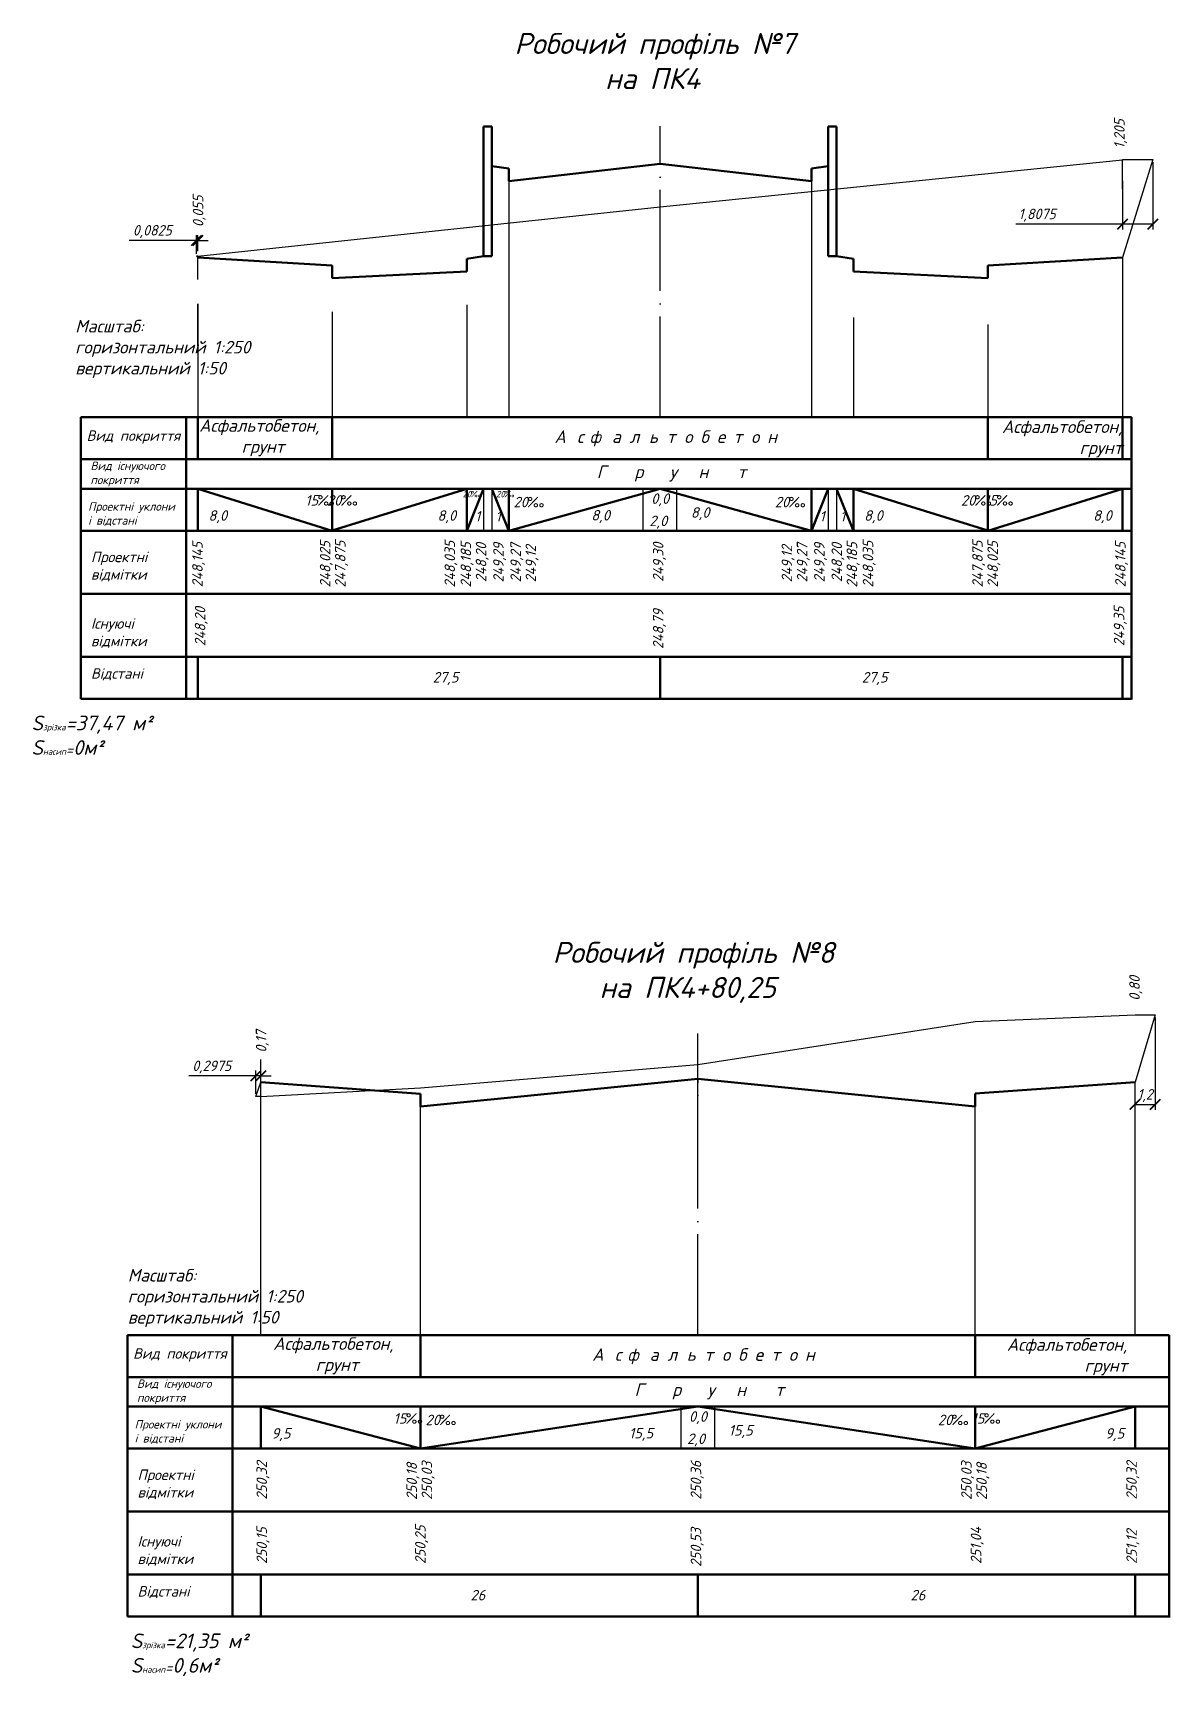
# Model space of a CAD drawing. Header units: millimetres. Extents: x -2825 to 30098, y -1816 to 5947.
# Drawn here: x -2206.7 to -1936.4, y -1816.4 to -1425.3 of the extents above; entities that cross this region are included whole.
import ezdxf

# ---------------------------------------------------------------- set-up
doc = ezdxf.new("R2010")
doc.units = ezdxf.units.MM
doc.linetypes.add('ACAD_ISO04W100', pattern=[30, 24, -3, 0, -3])
doc.layers.add('ІСНУЮЧА', color=80, linetype='Continuous')
doc.styles.add('GOST-2.304_Type-B_italic', font='GOST Common Italic.ttf')
doc.styles.add('Креслярський', font='isocpeui.ttf')
doc.styles.add('профили', font='isocpeui.ttf')
doc.dimstyles.new('Копия(2) ISO-25', dxfattribs={"dimscale": 0, "dimtxt": 2.5, "dimasz": 2.5, "dimexe": 1.25, "dimexo": 0.625, "dimtad": 1, "dimdec": 4, "dimlfac": 0.25, "dimtxsty": 'GOST-2.304_Type-B_italic', "dimblk": 'ARCHTICK', "dimcen": 2.5, "dimadec": 0, "dimazin": 0, "dimtfac": 1, "dimtdec": 4, "dimtmove": 0, "dimatfit": 3, "dimldrblk": 'DOT', "dimfxl": 1, "dimarcsym": 0})

# ---------------------------------------------------------------- blocks, each defined once
blk = doc.blocks.new('_ArchTick')
at = {"color": 0, "linetype": 'ByBlock', "const_width": 0.15}
blk.add_lwpolyline([(-0.5, -0.5), (0.5, 0.5)], dxfattribs=at)
blk = doc.blocks.new('*D754')
at = {"color": 0, "lineweight": -2, "transparency": 16777216}
for p, q in [((-1939.71, -1659.63), (-1939.71, -1681.57)), ((-1944.51, -1675.64), (-1944.51, -1681.57)), ((-1944.51, -1680.32), (-1939.71, -1680.32))]:
    blk.add_line(p, q, dxfattribs=at)
at = {"layer": 'Defpoints', "color": 0, "transparency": 16777216}
for p in [(-1939.71, -1659.01), (-1944.51, -1675.01), (-1939.71, -1680.32)]:
    blk.add_point(p, dxfattribs=at)
at = {"color": 0, "lineweight": -2, "transparency": 16777216, "xscale": 2.5, "yscale": 2.5, "zscale": 2.5, "rotation": 180}
blk.add_blockref('_ArchTick', (-1944.51, -1680.32), dxfattribs=at)
at = {"color": 0, "lineweight": -2, "transparency": 16777216, "xscale": 2.5, "yscale": 2.5, "zscale": 2.5}
blk.add_blockref('_ArchTick', (-1939.71, -1680.32), dxfattribs=at)
at = {"color": 0, "transparency": 16777216, "insert": (-1942.11, -1678.2), "char_height": 2.5, "attachment_point": 5, "style": 'GOST-2.304_Type-B_italic'}
blk.add_mtext('1,2', dxfattribs=at)
blk = doc.blocks.new('_Dot')
at = {"color": 0, "linetype": 'ByBlock', "lineweight": -2}
blk.add_line((-0.5, 0), (-1, 0), dxfattribs=at)
at = {"color": 0, "linetype": 'ByBlock', "const_width": 0.5}
blk.add_lwpolyline([(-0.25, 0, 1), (0.25, 0, 1)], format="xyb", close=True, dxfattribs=at)
blk = doc.blocks.new('*D755')
at = {"color": 0, "lineweight": -2, "transparency": 16777216}
for p, q in [((-2153.7, -1673.53), (-2169.66, -1673.53)), ((-2153.7, -1677.78), (-2153.7, -1672.28)), ((-2152.51, -1673.53), (-2153.7, -1673.53)), ((-2152.51, -1674.39), (-2152.51, -1672.28)), ((-2152.51, -1673.53), (-2150.01, -1673.53))]:
    blk.add_line(p, q, dxfattribs=at)
at = {"layer": 'Defpoints', "color": 0, "transparency": 16777216}
for p in [(-2153.7, -1673.53), (-2152.51, -1675.01), (-2153.7, -1678.41)]:
    blk.add_point(p, dxfattribs=at)
at = {"color": 0, "lineweight": -2, "transparency": 16777216, "xscale": 2.5, "yscale": 2.5, "zscale": 2.5}
blk.add_blockref('_ArchTick', (-2153.7, -1673.53), dxfattribs=at)
at = {"color": 0, "lineweight": -2, "transparency": 16777216, "xscale": 2.5, "yscale": 2.5, "zscale": 2.5, "rotation": 180}
blk.add_blockref('_ArchTick', (-2152.51, -1673.53), dxfattribs=at)
at = {"color": 0, "transparency": 16777216, "insert": (-2164.18, -1671.41), "char_height": 2.5, "attachment_point": 5, "style": 'GOST-2.304_Type-B_italic'}
blk.add_mtext('0,2975', dxfattribs=at)
blk = doc.blocks.new('*D761')
at = {"color": 0, "lineweight": -2, "transparency": 16777216}
for p, q in [((-1940.27, -1456.08), (-1940.27, -1472.07)), ((-1947.5, -1460.53), (-1947.5, -1472.07)), ((-1947.5, -1470.82), (-1972.89, -1470.82)), ((-1940.27, -1470.82), (-1947.5, -1470.82))]:
    blk.add_line(p, q, dxfattribs=at)
at = {"layer": 'Defpoints', "color": 0, "transparency": 16777216}
for p in [(-1940.27, -1455.45), (-1947.5, -1459.91), (-1940.27, -1470.82)]:
    blk.add_point(p, dxfattribs=at)
at = {"color": 0, "lineweight": -2, "transparency": 16777216, "xscale": 2.5, "yscale": 2.5, "zscale": 2.5, "rotation": 180}
blk.add_blockref('_ArchTick', (-1947.5, -1470.82), dxfattribs=at)
at = {"color": 0, "lineweight": -2, "transparency": 16777216, "xscale": 2.5, "yscale": 2.5, "zscale": 2.5}
blk.add_blockref('_ArchTick', (-1940.27, -1470.82), dxfattribs=at)
at = {"color": 0, "transparency": 16777216, "insert": (-1967.8, -1468.69), "char_height": 2.5, "attachment_point": 5, "style": 'GOST-2.304_Type-B_italic'}
blk.add_mtext('1,8075', dxfattribs=at)
blk = doc.blocks.new('*D762')
at = {"color": 0, "lineweight": -2, "transparency": 16777216}
for p, q in [((-2167.83, -1477.86), (-2167.83, -1473.46)), ((-2167.5, -1477.26), (-2167.5, -1473.46)), ((-2167.83, -1474.71), (-2183.79, -1474.71)), ((-2167.5, -1474.71), (-2167.83, -1474.71)), ((-2167.5, -1474.71), (-2165, -1474.71))]:
    blk.add_line(p, q, dxfattribs=at)
at = {"layer": 'Defpoints', "color": 0, "transparency": 16777216}
for p in [(-2167.83, -1474.71), (-2167.5, -1477.88), (-2167.83, -1478.48)]:
    blk.add_point(p, dxfattribs=at)
at = {"color": 0, "lineweight": -2, "transparency": 16777216, "xscale": 2.5, "yscale": 2.5, "zscale": 2.5}
blk.add_blockref('_ArchTick', (-2167.83, -1474.71), dxfattribs=at)
at = {"color": 0, "lineweight": -2, "transparency": 16777216, "xscale": 2.5, "yscale": 2.5, "zscale": 2.5, "rotation": 180}
blk.add_blockref('_ArchTick', (-2167.5, -1474.71), dxfattribs=at)
at = {"color": 0, "transparency": 16777216, "insert": (-2178.31, -1472.58), "char_height": 2.5, "attachment_point": 5, "style": 'GOST-2.304_Type-B_italic'}
blk.add_mtext('0,0825', dxfattribs=at)

msp = doc.modelspace()

# ---------------------------------------------------------------- linework, layer by layer
at = {"lineweight": 50}
for p, q in [((-2097.49593, -1447.57874), (-2099.49593, -1447.57874)), ((-2099.49593, -1447.57874), (-2099.49593, -1478.48061)), ((-2097.49593, -1478.48061), (-2097.49593, -1447.57874)), ((-2017.49593, -1478.48061), (-2017.49593, -1447.57874)), ((-2017.49593, -1447.57874), (-2015.49593, -1447.57874)), ((-2015.49593, -1447.57874), (-2015.49593, -1478.48061)), ((-2093.49593, -1457.57874), (-2097.49593, -1456.99649)), ((-2057.49593, -1456.48061), (-2093.49593, -1460.57874)), ((-2093.49593, -1460.57874), (-2093.49593, -1457.57874)), ((-2057.49593, -1456.48061), (-2021.49593, -1460.57874)), ((-2021.49593, -1457.57874), (-2017.49593, -1456.99649)), ((-2021.49593, -1460.57874), (-2021.49593, -1457.57874)), ((-2135.49593, -1480.6983), (-2167.49593, -1478.80127)), ((-2135.49593, -1483.6983), (-2135.49593, -1480.6983)), ((-2103.49593, -1482.06286), (-2135.49593, -1483.6983)), ((-2103.49593, -1479.06286), (-2099.49593, -1478.48061)), ((-2103.49593, -1482.06286), (-2103.49593, -1479.06286)), ((-2099.49593, -1478.48061), (-2097.49593, -1478.48061)), ((-2015.49593, -1478.48061), (-2017.49593, -1478.48061)), ((-2011.49593, -1479.06286), (-2015.49593, -1478.48061)), ((-2011.49593, -1482.06286), (-2011.49593, -1479.06286)), ((-2011.49593, -1482.06286), (-1979.49593, -1483.6983)), ((-1979.49593, -1480.6983), (-1947.49593, -1478.80127)), ((-1979.49593, -1483.6983), (-1979.49593, -1480.6983)), ((-2167.49593, -1516.77988), (-2195.28424, -1516.77988)), ((-2195.28424, -1516.77988), (-2195.28424, -1583.77988)), ((-2170.28424, -1526.77988), (-2170.28424, -1516.77988)), ((-2167.49593, -1516.77988), (-2057.49593, -1516.77988)), ((-2167.49593, -1516.77988), (-2167.49593, -1526.77988)), ((-2135.49593, -1526.77988), (-2135.49593, -1516.77988)), ((-1945.37682, -1516.77988), (-2057.49593, -1516.77988)), ((-1979.49593, -1526.77988), (-1979.49593, -1516.77988)), ((-1947.49593, -1516.77988), (-1947.49593, -1526.77988)), ((-1945.37682, -1516.77988), (-1945.37682, -1583.96396)), ((-2170.28424, -1526.77988), (-2195.28424, -1526.77988)), ((-2184.1565, -1526.77988), (-2057.49593, -1526.77988)), ((-2170.28424, -1533.77988), (-2170.28424, -1526.77988)), ((-1945.37682, -1526.77988), (-2057.49593, -1526.77988)), ((-2170.28424, -1533.77988), (-2195.28424, -1533.77988)), ((-2184.1565, -1533.77988), (-2057.49593, -1533.77988)), ((-2170.28424, -1543.77988), (-2170.28424, -1533.77988)), ((-2135.49593, -1543.77988), (-2167.49593, -1533.77988)), ((-2167.49593, -1533.77988), (-2167.49593, -1543.77988)), ((-2135.49593, -1533.71738), (-2135.49593, -1543.71738)), ((-2135.49593, -1543.71738), (-2103.49593, -1533.77988)), ((-2103.49593, -1543.77988), (-2099.49593, -1533.77988)), ((-2103.49593, -1543.77988), (-2103.49593, -1533.77988)), ((-2097.49593, -1533.77988), (-2093.49593, -1543.77988)), ((-2093.49593, -1543.77988), (-2057.49593, -1533.77988)), ((-2093.49593, -1543.77988), (-2093.49593, -1533.77988)), ((-1945.37682, -1533.77988), (-2057.49593, -1533.77988)), ((-2021.49593, -1543.77988), (-2057.49593, -1533.77988)), ((-2017.49593, -1533.77988), (-2021.49593, -1543.77988)), ((-2021.49593, -1543.77988), (-2021.49593, -1533.77988)), ((-2011.49593, -1543.77988), (-2015.49593, -1533.77988)), ((-1979.49593, -1543.71738), (-2011.49593, -1533.77988)), ((-2011.49593, -1543.77988), (-2011.49593, -1533.77988)), ((-1979.49593, -1533.71738), (-1979.49593, -1543.71738)), ((-1979.49593, -1543.77988), (-1947.49593, -1533.77988)), ((-1947.49593, -1543.77988), (-1947.49593, -1533.77988)), ((-2170.28424, -1543.77988), (-2195.28424, -1543.77988)), ((-2184.1565, -1543.77988), (-2057.49593, -1543.77988)), ((-2170.28424, -1558.77988), (-2170.28424, -1543.77988)), ((-2080.69593, -1543.77988), (-2104.69593, -1543.77988)), ((-2057.49593, -1543.77988), (-2080.69593, -1543.77988)), ((-1945.37682, -1543.77988), (-2057.49593, -1543.77988)), ((-2057.49593, -1543.77988), (-2034.29593, -1543.77988)), ((-2034.29593, -1543.77988), (-2010.29593, -1543.77988)), ((-2170.28424, -1558.77988), (-2195.28424, -1558.77988)), ((-2184.1565, -1558.77988), (-2057.49593, -1558.77988)), ((-2170.28424, -1573.77988), (-2170.28424, -1558.77988)), ((-1945.37682, -1558.77988), (-2057.49593, -1558.77988)), ((-2170.28424, -1573.77988), (-2195.28424, -1573.77988)), ((-2184.1565, -1573.77988), (-2057.49593, -1573.77988)), ((-2170.28424, -1583.77988), (-2170.28424, -1573.77988)), ((-2167.49593, -1583.77988), (-2167.49593, -1573.77988)), ((-2057.49593, -1583.77988), (-2057.49593, -1573.77988)), ((-1945.37682, -1573.77988), (-2057.49593, -1573.77988)), ((-2057.49593, -1583.77988), (-2057.49593, -1573.77988)), ((-1947.49593, -1583.77988), (-1947.49593, -1573.77988)), ((-2195.28424, -1583.77988), (-2170.28424, -1583.77988)), ((-2184.1565, -1583.77988), (-2057.49593, -1583.77988)), ((-2157.49593, -1583.77988), (-2057.49593, -1583.77988)), ((-1957.49593, -1583.77988), (-2057.49593, -1583.77988)), ((-1945.37682, -1583.77988), (-2057.49593, -1583.77988)), ((-2114.50916, -1677.80612), (-2152.50916, -1675.01062)), ((-2048.50916, -1674.20612), (-2114.50916, -1680.80612)), ((-2048.50916, -1674.20612), (-1982.50916, -1680.80612)), ((-1982.50916, -1677.74362), (-1944.50916, -1675.01062)), ((-2114.50916, -1680.80612), (-2114.50916, -1677.80612)), ((-1982.50916, -1680.80612), (-1982.50916, -1677.80612)), ((-2159.21165, -1735.21427), (-2184.21165, -1735.21427)), ((-2184.21165, -1735.21427), (-2184.21165, -1802.21427)), ((-2159.21165, -1745.21427), (-2159.21165, -1735.21427)), ((-2159.21165, -1735.21427), (-2048.50916, -1735.21427)), ((-2114.50916, -1745.27677), (-2114.50916, -1735.27677)), ((-1936.39006, -1735.21427), (-2048.50916, -1735.21427)), ((-1982.50916, -1745.21427), (-1982.50916, -1735.21427)), ((-1936.39006, -1735.21427), (-1936.39006, -1802.39835)), ((-2159.21165, -1745.21427), (-2184.21165, -1745.21427)), ((-2175.16974, -1745.21427), (-2048.50916, -1745.21427)), ((-2159.21165, -1752.21427), (-2159.21165, -1745.21427)), ((-1936.39006, -1745.21427), (-2048.50916, -1745.21427)), ((-2159.21165, -1752.21427), (-2184.21165, -1752.21427)), ((-2175.16974, -1752.21427), (-2048.50916, -1752.21427)), ((-2159.21165, -1762.21427), (-2159.21165, -1752.21427)), ((-2114.50916, -1762.21427), (-2152.50916, -1752.21427)), ((-2152.50916, -1752.21427), (-2152.50916, -1762.21427)), ((-2114.50916, -1752.21427), (-2114.50916, -1762.21427)), ((-2114.50916, -1762.21427), (-2048.50916, -1752.21427)), ((-1936.39006, -1752.21427), (-2048.50916, -1752.21427)), ((-1982.50916, -1762.21427), (-2048.50916, -1752.21427)), ((-1982.50916, -1752.21427), (-1982.50916, -1762.21427)), ((-1982.50916, -1762.21427), (-1944.50916, -1752.21427)), ((-1944.50916, -1752.21427), (-1944.50916, -1762.21427)), ((-2159.21165, -1762.21427), (-2184.21165, -1762.21427)), ((-2175.16974, -1762.21427), (-2048.50916, -1762.21427)), ((-2159.21165, -1777.21427), (-2159.21165, -1762.21427)), ((-2071.70916, -1762.21427), (-2095.70916, -1762.21427)), ((-2048.50916, -1762.21427), (-2071.70916, -1762.21427)), ((-1936.39006, -1762.21427), (-2048.50916, -1762.21427)), ((-2048.50916, -1762.21427), (-2025.30916, -1762.21427)), ((-2025.30916, -1762.21427), (-2001.30916, -1762.21427)), ((-2159.21165, -1777.21427), (-2184.21165, -1777.21427)), ((-2175.16974, -1777.21427), (-2048.50916, -1777.21427)), ((-2159.21165, -1792.21427), (-2159.21165, -1777.21427)), ((-1936.39006, -1777.21427), (-2048.50916, -1777.21427)), ((-2159.21165, -1792.21427), (-2184.21165, -1792.21427)), ((-2175.16974, -1792.21427), (-2048.50916, -1792.21427)), ((-2159.21165, -1802.21427), (-2159.21165, -1792.21427)), ((-2152.50916, -1802.21427), (-2152.50916, -1792.21427)), ((-2048.50916, -1802.21427), (-2048.50916, -1792.21427)), ((-1936.39006, -1792.21427), (-2048.50916, -1792.21427)), ((-2048.50916, -1802.21427), (-2048.50916, -1792.21427)), ((-1944.50916, -1802.21427), (-1944.50916, -1792.21427)), ((-2184.21165, -1802.21427), (-2159.21165, -1802.21427)), ((-2175.16974, -1802.21427), (-2048.50916, -1802.21427)), ((-2148.50916, -1802.21427), (-2048.50916, -1802.21427)), ((-1948.50916, -1802.21427), (-2048.50916, -1802.21427)), ((-1936.39006, -1802.21427), (-2048.50916, -1802.21427))]:
    msp.add_line(p, q, dxfattribs=at)
at = {"linetype": 'ACAD_ISO04W100'}
for p, q in [((-2057.49593, -1516.77988), (-2057.49593, -1447.50425)), ((-2048.50916, -1735.21427), (-2048.50916, -1663.44027)), ((-2048.50916, -1735.21427), (-2048.50916, -1663.44027))]:
    msp.add_line(p, q, dxfattribs=at)
for p, q in [((-1947.49593, -1462.45181), (-1947.49593, -1455.45181)), ((-1947.49593, -1455.45181), (-1940.26593, -1455.45181)), ((-1940.26593, -1455.45181), (-1947.49593, -1478.80127)), ((-2093.49593, -1460.57874), (-2093.49593, -1516.77988)), ((-2021.49593, -1460.57874), (-2021.49593, -1516.77988)), ((-2099.49593, -1467.5813), (-2099.49593, -1478.48061)), ((-2097.49593, -1467.5813), (-2097.49593, -1478.48061)), ((-2057.49593, -1482.48061), (-2057.49593, -1466.68061)), ((-2017.49593, -1467.5813), (-2017.49593, -1478.48061)), ((-2015.49593, -1467.5813), (-2015.49593, -1478.48061)), ((-2057.49593, -1479.88061), (-2057.49593, -1476.48061)), ((-2167.49593, -1478.48061), (-2167.82593, -1478.48061)), ((-2167.82593, -1478.48061), (-2167.49593, -1478.80127)), ((-2167.49593, -1482.48061), (-2167.49593, -1478.48061)), ((-1947.49593, -1478.80127), (-1947.49593, -1516.77988)), ((-2167.49593, -1483.99008), (-2167.49593, -1482.48061)), ((-2167.49593, -1489.78061), (-2167.49593, -1516.77988)), ((-2167.49593, -1499.88061), (-2167.49593, -1489.78061)), ((-1947.49593, -1489.78061), (-1947.49593, -1499.91269)), ((-2135.49593, -1491.67764), (-2135.49593, -1516.77988)), ((-2103.49593, -1490.0422), (-2103.49593, -1516.77988)), ((-2011.49593, -1493.0422), (-2011.49593, -1516.77988)), ((-1979.49593, -1494.67764), (-1979.49593, -1516.77988)), ((-2099.49593, -1533.77988), (-2099.49593, -1543.77988)), ((-2097.49593, -1533.77988), (-2097.49593, -1543.77988)), ((-2061.49593, -1543.77988), (-2061.49593, -1533.77988)), ((-2053.49593, -1543.77988), (-2053.49593, -1533.77988)), ((-2017.49593, -1533.77988), (-2017.49593, -1543.77988)), ((-2015.49593, -1533.77988), (-2015.49593, -1543.77988)), ((-1944.50916, -1659.00612), (-1939.70916, -1659.00612)), ((-1939.70916, -1659.00612), (-1944.50916, -1675.01062)), ((-2152.50916, -1735.21427), (-2152.50916, -1669.64612)), ((-2048.50916, -1685.60612), (-2048.50916, -1666.40612)), ((-2048.50916, -1674.20612), (-2048.50916, -1667.00612)), ((-2048.50916, -1681.40612), (-2048.50916, -1670.80612)), ((-2153.692, -1678.40575), (-2152.50916, -1675.01062)), ((-2048.50916, -1674.20612), (-2048.50916, -1675.20612)), ((-1944.50916, -1735.21427), (-1944.50916, -1675.01062)), ((-1944.50916, -1677.00612), (-1944.50916, -1676.00612)), ((-2152.502, -1678.40575), (-2153.692, -1678.40575)), ((-2152.50916, -1681.40612), (-2152.50916, -1678.40612)), ((-2114.50916, -1735.27677), (-2114.50916, -1680.80612)), ((-1982.50916, -1735.27677), (-1982.50916, -1677.74362)), ((-1982.50916, -1694.80612), (-1982.50916, -1685.80612)), ((-1982.50916, -1725.60612), (-1982.50916, -1719.60612)), ((-1944.50916, -1725.60612), (-1944.50916, -1723.60612)), ((-2052.50916, -1762.21427), (-2052.50916, -1752.21427)), ((-2044.50916, -1762.21427), (-2044.50916, -1752.21427))]:
    msp.add_line(p, q)
at = {"layer": 'ІСНУЮЧА'}
for p, q in [((-2057.49593, -1466.68061), (-1947.49593, -1455.48061)), ((-2167.49593, -1478.48061), (-2057.49593, -1466.68061)), ((-2048.50916, -1670.80612), (-1982.50916, -1660.60612)), ((-1982.50916, -1660.60612), (-1944.50916, -1659.00612)), ((-2114.50916, -1676.40612), (-2048.50916, -1670.80612)), ((-2152.50916, -1678.40612), (-2114.50916, -1676.40612))]:
    msp.add_line(p, q, dxfattribs=at)

# ---------------------------------------------------------------- texts
at = {"style": 'профили'}
for s, insert, char_height, width, attachment_point in [('\\pi2.032;Робочий профіль №7\\P\\pi23.615;на ПК4  ', (-2094.19412, -1425.3367), 5, 70.4919315, 1), ('Масштаб:\\Pгоризонтальний 1:250\\Pвертикальний 1:50', (-2196.65633, -1493.60124), 3, 43.9072312, 1), ('\\pi-1.6245;Асфальтобетон, \\P\\pi8.5028;грунт', (-2165.55906, -1517.24667), 3, 28.1668809, 1), ('Вид покриття', (-2193.95413, -1519.907), 2.5, 23.434852, 1), ('{\\T2;Асфальтобетон}', (-2082.6455, -1519.907), 3, 31.499909, 1), ('Асфальтобетон, грунт', (-1947.49593, -1517.52168), 3, 30.4937854, 3), ('Вид існуючого покриття', (-2193.02987, -1527.34272), 2, 23.434852, 1), ('{\\T4;Грунт}', (-2072.55471, -1528.26542), 3, 41.2951675, 1), ('15{\\fISOCPEUR|b0|i0|c204|p34;‰}', (-2141.92174, -1535.31118), 2.5, 4.0301839, 1), ('20{\\fISOCPEUR|b0|i0|c204|p34;‰}', (-2129.07013, -1535.31118), 2.5, 4.0301839, 3), ('20{\\fISOCPEUR|b0|i0|c204|p34;‰}', (-2099.86093, -1534.32026), 1.5, 4.0301839, 3), ('20{\\fISOCPEUR|b0|i0|c204|p34;‰}', (-2096.52855, -1534.32026), 1.5, 4.0301839, 1), ('20{\\fISOCPEUR|b0|i0|c204|p34;‰}', (-2092.37485, -1535.715), 2.5, 4.0301839, 1), ('0,0', (-2055.33732, -1534.89906), 2.5, 4.0301839, 3), ('20{\\fISOCPEUR|b0|i0|c204|p34;‰}', (-2022.51034, -1535.715), 2.5, 4.0301839, 3), ('20{\\fISOCPEUR|b0|i0|c204|p34;‰}', (-1985.92174, -1535.31118), 2.5, 4.0301839, 1), ('15{\\fISOCPEUR|b0|i0|c204|p34;‰}', (-1973.07013, -1535.31118), 2.5, 4.0301839, 3), ('Проектні уклони \\Pі відстані', (-2193.58518, -1537.01218), 2, 27.4808663, 1), ('8,0', (-2164.96621, -1538.9224), 2.5, 4.0301839, 1), ('8,0', (-2106.02565, -1538.9224), 2.5, 4.0301839, 3), ('1', (-2100.28811, -1539.10062), 2.5, 4.0301839, 3), ('1', (-2096.65412, -1539.10062), 2.5, 4.0301839, 1), ('8,0', (-2073.87879, -1538.8599), 2.5, 4.0301839, 1), ('2,0', (-2060.06187, -1540.19608), 2.5, 4.0301839, 1), ('8,0', (-2050.17706, -1538.19196), 2.5, 4.0301839, 1), ('1', (-2018.33775, -1539.10062), 2.5, 4.0301839, 3), ('1', (-2014.70375, -1539.10062), 2.5, 4.0301839, 1), ('8,0', (-2008.96621, -1538.9224), 2.5, 4.0301839, 1), ('8,0', (-1950.02565, -1538.9224), 2.5, 4.0301839, 3), ('Проектні\\Pвідмітки', (-2192.90988, -1548.77199), 2.5, 23.434852, 1), ('Існуючі\\Pвідмітки', (-2192.90988, -1564.61416), 2.5, 23.434852, 1), ('Відстані', (-2192.90988, -1576.5076), 2.5, 23.434852, 1), ('27,5', (-2111.60225, -1577.40873), 2.5, 4.0301839, 1), ('27,5', (-2003.38961, -1577.40873), 2.5, 4.0301839, 3), ('\\pi2.1437;Робочий профіль №8\\P\\pi13.31;на ПК4+80,25  ', (-2085.20736, -1641.64555), 5, 70.4919315, 1), ('Масштаб:\\Pгоризонтальний 1:250\\Pвертикальний 1:50', (-2184.15974, -1719.46881), 3, 43.9072312, 1), ('\\pi-1.6245;Асфальтобетон, \\P\\pi8.5028;грунт', (-2147.92974, -1735.74356), 3, 28.1668809, 1), ('Асфальтобетон, грунт', (-1946.33487, -1735.95607), 3, 30.4937854, 3), ('Вид покриття', (-2182.88154, -1738.34139), 2.5, 23.434852, 1), ('{\\T2;Асфальтобетон}', (-2073.65873, -1738.34139), 3, 31.499909, 1), ('Вид існуючого покриття', (-2181.95728, -1745.77712), 2, 23.434852, 1), ('{\\T4;Грунт}', (-2063.56794, -1746.69982), 3, 41.2951675, 1), ('Проектні уклони \\Pі відстані', (-2182.51259, -1755.44658), 2, 27.4808663, 1), ('15{\\fISOCPEUR|b0|i0|c204|p34;‰}', (-2120.93497, -1753.80808), 2.5, 4.0301839, 1), ('20{\\fISOCPEUR|b0|i0|c204|p34;‰}', (-2113.30109, -1754.1494), 2.5, 4.0301839, 1), ('0,0', (-2046.35056, -1753.33346), 2.5, 4.0301839, 3), ('20{\\fISOCPEUR|b0|i0|c204|p34;‰}', (-1983.71724, -1754.1494), 2.5, 4.0301839, 3), ('15{\\fISOCPEUR|b0|i0|c204|p34;‰}', (-1976.08336, -1753.80808), 2.5, 4.0301839, 3), ('9,5', (-2149.94326, -1757.3568), 2.5, 4.0301839, 1), ('15,5', (-2064.89202, -1757.2943), 2.5, 4.0301839, 1), ('2,0', (-2051.07511, -1758.63047), 2.5, 4.0301839, 1), ('15,5', (-2041.19029, -1756.62635), 2.5, 4.0301839, 1), ('9,5', (-1947.07507, -1757.3568), 2.5, 4.0301839, 3), ('Проектні\\Pвідмітки', (-2181.83729, -1767.20639), 2.5, 23.434852, 1), ('Існуючі\\Pвідмітки', (-2181.83729, -1783.04855), 2.5, 23.434852, 1), ('Відстані', (-2181.83729, -1794.942), 2.5, 23.434852, 1), ('26', (-2102.61548, -1795.84313), 2.5, 4.0301839, 1), ('26', (-1994.40285, -1795.84313), 2.5, 4.0301839, 3)]:
    msp.add_mtext(s, dxfattribs=dict(at, insert=insert, char_height=char_height, width=width, attachment_point=attachment_point))
at = {"char_height": 2.5, "rotation": 90, "style": 'GOST-2.304_Type-B_italic'}
for s, insert, attachment_point in [('1,205', (-1949.47545, -1452.84969), 1), ('0,055', (-2168.6802, -1471.53088), 1), ('248,145', (-2168.82935, -1557.22278), 1), ('248,025', (-2138.45282, -1557.28528), 1), ('247,875', (-2134.84002, -1557.28528), 1), ('248,035', (-2108.79097, -1557.28528), 1), ('248,185', (-2104.9636, -1557.28528), 1), ('248,20', (-2101.3508, -1556.00795), 1), ('249,29', (-2097.21076, -1556.07045), 1), ('249,27', (-2093.10465, -1556.07045), 1), ('249,12', (-2089.49184, -1556.07045), 1), ('249,30', (-2059.20495, -1555.94545), 1), ('249,12', (-2025.50002, -1556.07045), 7), ('249,27', (-2021.88721, -1556.07045), 7), ('249,29', (-2017.7811, -1556.07045), 7), ('248,20', (-2013.64106, -1556.00795), 7), ('248,185', (-2010.02826, -1557.28528), 7), ('248,035', (-2006.20089, -1557.28528), 7), ('247,875', (-1980.15185, -1557.28528), 7), ('248,025', (-1976.53904, -1557.28528), 7), ('248,145', (-1946.16251, -1557.22278), 7), ('248,20', (-2168.19842, -1571.2472), 1), ('248,79', (-2059.20495, -1571.92737), 1), ('249,35', (-1946.47024, -1571.2472), 7), ('0,80', (-1945.86477, -1655.63968), 1), ('0,17', (-2153.68264, -1667.98518), 1), ('250,32', (-2153.52651, -1774.37984), 1), ('250,18', (-2117.84445, -1774.44234), 1), ('250,03', (-2114.23164, -1774.44234), 1), ('250,36', (-2050.21818, -1774.37984), 1), ('250,03', (-1982.78669, -1774.44234), 7), ('250,18', (-1979.17388, -1774.44234), 7), ('250,32', (-1943.49182, -1774.37984), 7), ('250,15', (-2153.52651, -1789.68159), 1), ('250,25', (-2115.79375, -1789.68159), 1), ('250,53', (-2050.21818, -1790.36176), 1), ('251,04', (-1980.5014, -1789.68159), 7), ('251,12', (-1943.49182, -1789.68159), 7)]:
    msp.add_mtext_dynamic_manual_height_columns(s, width=9.353835, gutter_width=12.5, heights=[0], dxfattribs=dict(at, insert=insert, attachment_point=attachment_point))
at = {"color": 1, "char_height": 2.5, "width": 69.4238126, "attachment_point": 1, "style": 'Креслярський'}
for s, insert in [(' {\\H1.4x;S\\H0.42857x;зрізка\\H2.3333x;=37,47\\H0.99998x; м²}\\P {\\H1.4x;S\\H0.42857x;насип}={\\H1.4x;0м²}', (-2208.68229, -1587.79097)), (' {\\H1.4x;S\\H0.42857x;зрізка\\H2.3333x;=21,35\\H0.99998x; м²}\\P {\\H1.4x;S\\H0.42857x;насип}={\\H1.4x;0,6м²}', (-2185.06327, -1806.22536))]:
    msp.add_mtext(s, dxfattribs=dict(at, insert=insert))

# ---------------------------------------------------------------- dimensions: what is measured, and where the dimension line sits
dim = msp.add_linear_dim(base=(-1940.26593, -1470.8191), p1=(-1947.49593, -1459.90867), p2=(-1940.26593, -1455.45181), dimstyle='Копия(2) ISO-25', override={"dimscale": 1})
dim.commit()
dim.dimension.update_dxf_attribs({"geometry": '*D761', "text_midpoint": (-1967.79594, -1470.8191), "dimtype": 160})
for base, p1, p2, picture, middle in [((-2167.82593, -1474.70736), (-2167.49593, -1477.88061), (-2167.82593, -1478.48061), '*D762', (-2178.30699, -1472.58236)), ((-1939.70916, -1680.32139), (-1944.50916, -1675.01062), (-1939.70916, -1659.00612), '*D754', (-1942.10916, -1678.19639)), ((-2153.69916, -1673.53493), (-2152.50916, -1675.01062), (-2153.69916, -1678.40575), '*D755', (-2164.18023, -1671.40993))]:
    dim = msp.add_linear_dim(base=base, p1=p1, p2=p2, dimstyle='Копия(2) ISO-25', override={"dimscale": 1})
    dim.commit()
    dim.dimension.update_dxf_attribs({"geometry": picture, "text_midpoint": middle})

doc.saveas('drawing.dxf')
